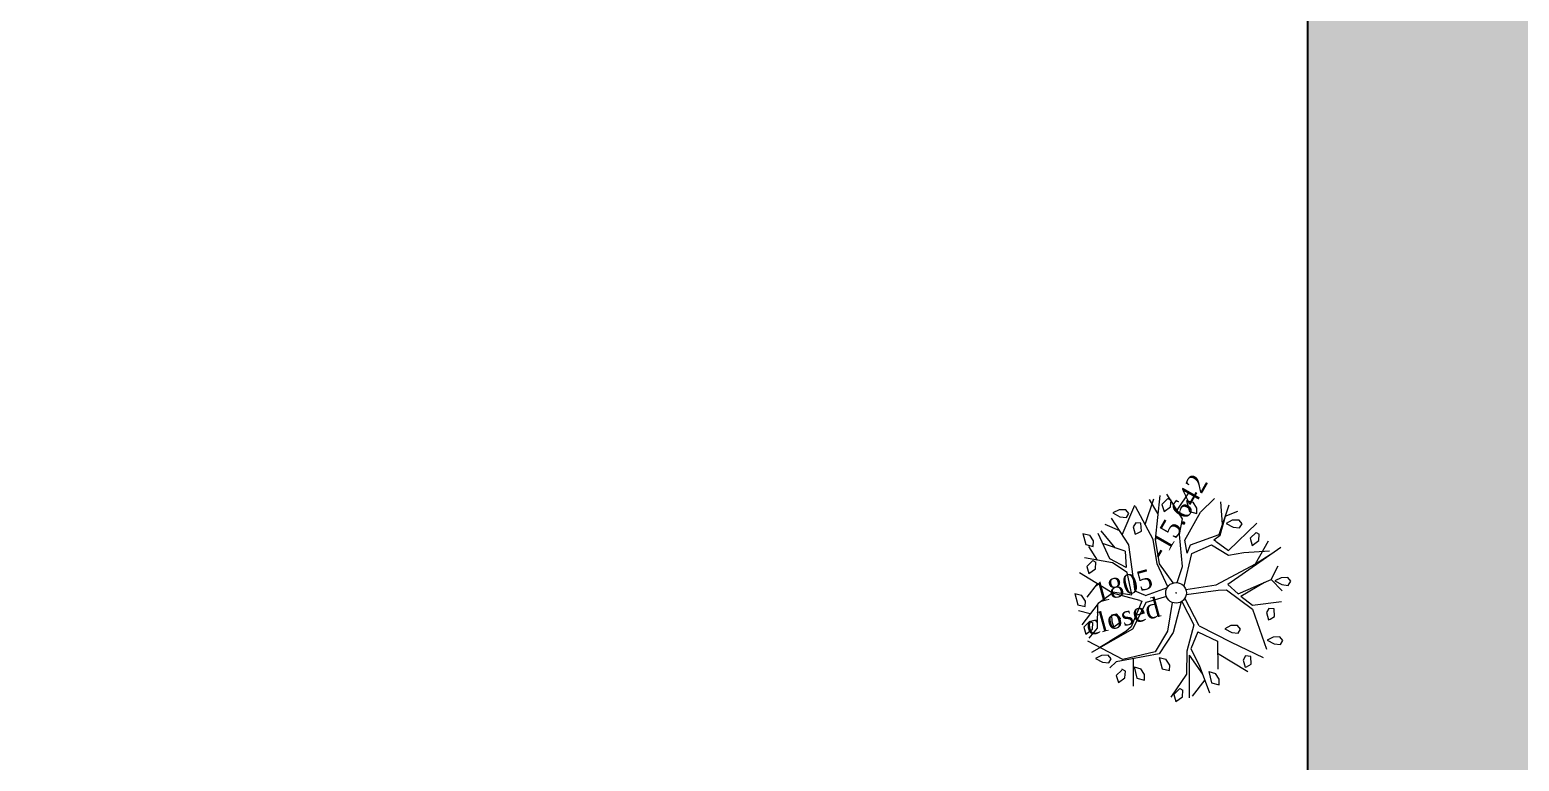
# Model space of a CAD drawing. Header units: millimetres. Extents: x -176651 to 388869, y -469666 to 486614.
# Drawn here: x 191257 to 210177, y 174818 to 184107 of the extents above; entities that cross this region are included whole.
import ezdxf
from ezdxf.enums import TextEntityAlignment as Align

# ---------------------------------------------------------------- set-up
doc = ezdxf.new("R2010")
doc.units = ezdxf.units.MM
doc.header["$PDMODE"] = 35
doc.header["$PDSIZE"] = 0.1
doc.layers.add('A- FURNITURE', color=252, linetype='Continuous', lineweight=0)
for name, color, linetype in [('ad-Plot Boundary', 8, 'Continuous'), ('ad-Road', 8, 'Continuous'), ('ad-Road Hatch', 8, 'Continuous'), ('Points', 7, 'Continuous'), ('Points-ELV', 6, 'Continuous'), ('Points-NUM', 4, 'Continuous'), ('Points-TXT', 3, 'Continuous')]:
    doc.layers.add(name, color=color, linetype=linetype)
doc.styles.add('ROMANS', font='times.ttf')

# ---------------------------------------------------------------- blocks, each defined once
blk = doc.blocks.new('A$C4fb60e89')
at = {"layer": 'ad-Road Hatch', "ltscale": 5, "transparency": 33554687}
h = blk.add_hatch(dxfattribs=at)
h.set_pattern_fill('AR-HBONE', color=256, scale=15)
h.set_pattern_definition([(45, (-193247.7, -428758.8), (0, 2155.2615), [4572, -1524]), (135, (-192170.1, -427681.1), (2e-13, 2155.2615), [4572, -1524])])
h.paths.add_polyline_path([(175594, -250241), (169178, -249341), (167473, -249057), (167473, -138694), (101313, -138694), (101313, -199954), (101308, -237995), (101040, -268291), (101008, -280968), (101066, -293684), (101243, -311127), (100910, -319344), (100949, -333937), (100669, -366960), (100727, -390983), (100669, -404586), (100538, -420418), (100467, -428759), (92426, -427265), (92163, -427209), (92163, -321454), (24803, -321454), (24803, -412961), (15653, -411029), (15654, -321452), (-19535, -321452), (-34427, -319477), (-65207, -315395), (-171770, -301268), (-185854, -298333), (-193248, -296832), (-193244, -292908), (-191914, -285219), (-191839, -284679), (-183397, -286393), (-169723, -289243), (-53141, -304698), (-18730, -309262), (15653, -309262), (15653, 703), (24803, 1115), (24803, -129544), (92163, -129544), (92163, 15133), (101313, 17713), (101313, -129544), (167473, -129544), (167473, 35552), (175738, 37855), (175849, 28595), (175836, 25947), (175777, 14040), (175855, 2316), (175660, -18036), (175731, -34039), (175718, -46839), (175673, -63402), (175816, -82072), (175542, -106356), (175490, -124641), (175575, -145019), (175731, -168892), (175797, -181269), (175797, -192667), (175744, -208200), (175829, -223277), (175888, -234871)])
h.paths.add_polyline_path([(24803, -309264), (92163, -309264), (92163, -138694), (24803, -138694)], flags=16)
at = {"layer": 'ad-Road', "ltscale": 5}
blk.add_lwpolyline([(-183397, -286393), (-169723, -289243), (-53141, -304698), (-18730, -309262), (15653, -309262), (15653, 703)], dxfattribs=at)
blk = doc.blocks.new('zw$A88E')
at = {"layer": 'ad-Plot Boundary', "ltscale": 5}
blk.add_lwpolyline([(-194444, -314067), (-160084, -314067), (-160084, -266699), (-194411, -266699)], close=True, dxfattribs=at)
blk = doc.blocks.new('POINTS')
at = {"layer": 'Points'}
blk.add_line((0, 0), (0, 0), dxfattribs=at)
blk.add_point((0, 0), dxfattribs=at)
at = {"layer": 'Points-ELV', "style": 'ROMANS'}
blk.add_attdef('ELEV', text='', height=1, rotation=45, dxfattribs=at).set_placement((0, 0), align=Align.BOTTOM_LEFT)
at = {"layer": 'Points-NUM', "style": 'ROMANS'}
blk.add_attdef('PTNUM', text='', height=1, dxfattribs=at).set_placement((0, 0), align=Align.BOTTOM_RIGHT)
at = {"layer": 'Points-TXT', "style": 'ROMANS'}
blk.add_attdef('DESC', text='', height=1, dxfattribs=at).set_placement((0, 0), align=Align.BOTTOM_RIGHT)
blk = doc.blocks.new('ERFWEF')
at = {"color": 219, "linetype": 'Continuous', "true_color": 0x642165}
for p, q in [((260795.741, 1945739.867), (260795.655, 1945739.85)), ((260795.655, 1945739.85), (260795.728, 1945739.781)), ((260795.695, 1945739.551), (260795.948, 1945739.873)), ((260795.823, 1945739.846), (260795.741, 1945739.867)), ((260795.848, 1945739.791), (260795.823, 1945739.846)), ((260796.061, 1945739.39), (260795.955, 1945739.855)), ((260796.013, 1945739.602), (260796.202, 1945739.889)), ((260796.09, 1945739.382), (260796.294, 1945739.908)), ((260796.204, 1945739.695), (260796.149, 1945739.895)), ((260796.378, 1945739.844), (260796.284, 1945739.793)), ((260796.378, 1945739.844), (260796.41, 1945739.814)), ((260796.487, 1945739.548), (260796.379, 1945739.903)), ((260796.45, 1945739.671), (260796.665, 1945739.854)), ((260795.22, 1945739.7), (260795.218, 1945739.554)), ((260795.22, 1945739.7), (260795.296, 1945739.656)), ((260795.324, 1945739.573), (260795.296, 1945739.656)), ((260795.465, 1945739.298), (260795.405, 1945739.649)), ((260795.567, 1945739.414), (260795.45, 1945739.67)), ((260795.678, 1945739.608), (260795.52, 1945739.734)), ((260795.743, 1945739.406), (260795.621, 1945739.793)), ((260795.728, 1945739.781), (260795.805, 1945739.749)), ((260795.805, 1945739.749), (260795.848, 1945739.791)), ((260795.901, 1945739.654), (260795.857, 1945739.612)), ((260795.963, 1945739.631), (260795.901, 1945739.654)), ((260796.284, 1945739.793), (260796.286, 1945739.698)), ((260796.286, 1945739.698), (260796.383, 1945739.735)), ((260796.383, 1945739.735), (260796.41, 1945739.814)), ((260796.597, 1945739.758), (260796.596, 1945739.612)), ((260796.597, 1945739.758), (260796.674, 1945739.714)), ((260796.701, 1945739.631), (260796.674, 1945739.714)), ((260796.731, 1945739.57), (260796.95, 1945739.689)), ((260795.218, 1945739.554), (260795.303, 1945739.505)), ((260795.307, 1945739.324), (260795.246, 1945739.519)), ((260795.303, 1945739.505), (260795.324, 1945739.573)), ((260795.679, 1945739.339), (260795.436, 1945739.503)), ((260795.857, 1945739.612), (260795.859, 1945739.517)), ((260795.859, 1945739.517), (260795.879, 1945739.519)), ((260795.879, 1945739.519), (260795.945, 1945739.534)), ((260795.945, 1945739.534), (260795.963, 1945739.631)), ((260796.398, 1945739.366), (260796.487, 1945739.548)), ((260796.447, 1945739.279), (260796.731, 1945739.57)), ((260796.596, 1945739.612), (260796.68, 1945739.563)), ((260796.68, 1945739.563), (260796.701, 1945739.631)), ((260796.884, 1945739.235), (260797.107, 1945739.562)), ((260796.96, 1945739.347), (260797.014, 1945739.629)), ((260797.019, 1945739.438), (260797.193, 1945739.454)), ((260795.249, 1945739.334), (260795.155, 1945739.283)), ((260795.155, 1945739.283), (260795.157, 1945739.188)), ((260795.482, 1945739.241), (260795.158, 1945739.395)), ((260795.249, 1945739.334), (260795.281, 1945739.303)), ((260795.254, 1945739.225), (260795.281, 1945739.303)), ((260795.638, 1945739.139), (260795.465, 1945739.298)), ((260795.679, 1945739.339), (260795.638, 1945739.139)), ((260795.667, 1945738.818), (260795.743, 1945739.406)), ((260796.028, 1945739.079), (260796.061, 1945739.39)), ((260796.057, 1945739.07), (260796.09, 1945739.382)), ((260796.328, 1945738.961), (260796.398, 1945739.366)), ((260796.432, 1945739.111), (260796.447, 1945739.279)), ((260796.895, 1945739.22), (260797.022, 1945739.435)), ((260797.094, 1945739.363), (260797.008, 1945739.345)), ((260797.008, 1945739.345), (260797.082, 1945739.276)), ((260797.082, 1945739.276), (260797.158, 1945739.245)), ((260797.177, 1945739.341), (260797.094, 1945739.363)), ((260797.158, 1945739.245), (260797.202, 1945739.287)), ((260797.202, 1945739.287), (260797.177, 1945739.341)), ((260795.361, 1945738.89), (260795.044, 1945739.227)), ((260795.157, 1945739.188), (260795.254, 1945739.225)), ((260795.632, 1945739.072), (260795.482, 1945739.241)), ((260795.616, 1945738.789), (260795.632, 1945739.072)), ((260796.08, 1945738.763), (260796.028, 1945739.079)), ((260796.159, 1945738.792), (260796.057, 1945739.07)), ((260796.283, 1945738.715), (260796.487, 1945739.091)), ((260796.432, 1945739.111), (260796.5, 1945739.201)), ((260796.487, 1945739.091), (260796.759, 1945739.133)), ((260796.5, 1945739.201), (260796.884, 1945739.235)), ((260796.759, 1945739.133), (260796.93, 1945738.949)), ((260796.803, 1945739.185), (260796.895, 1945739.22)), ((260796.822, 1945739.159), (260796.803, 1945739.185)), ((260796.824, 1945739.158), (260796.945, 1945739.007)), ((260796.945, 1945739.007), (260797.386, 1945739.246)), ((260797.347, 1945739.134), (260797.253, 1945739.083)), ((260797.253, 1945739.083), (260797.255, 1945738.988)), ((260797.347, 1945739.134), (260797.379, 1945739.103)), ((260797.352, 1945739.025), (260797.379, 1945739.103)), ((260794.921, 1945738.99), (260794.919, 1945738.843)), ((260794.921, 1945738.99), (260794.997, 1945738.945)), ((260795.025, 1945738.862), (260794.997, 1945738.945)), ((260795.226, 1945739.033), (260795.055, 1945738.904)), ((260795.611, 1945738.78), (260795.361, 1945738.89)), ((260796.212, 1945738.783), (260796.328, 1945738.961)), ((260796.93, 1945738.949), (260797.126, 1945738.929)), ((260797.126, 1945738.929), (260797.447, 1945738.863)), ((260797.232, 1945738.752), (260797.469, 1945738.989)), ((260797.255, 1945738.988), (260797.352, 1945739.025)), ((260795.171, 1945738.79), (260794.902, 1945738.583)), ((260795.04, 1945738.69), (260794.909, 1945738.766)), ((260794.919, 1945738.843), (260795.004, 1945738.794)), ((260795.004, 1945738.794), (260795.025, 1945738.862)), ((260795.165, 1945738.788), (260795.08, 1945738.491)), ((260795.381, 1945738.867), (260795.171, 1945738.79)), ((260795.691, 1945738.687), (260795.381, 1945738.867)), ((260795.78, 1945738.729), (260795.667, 1945738.818)), ((260795.78, 1945738.729), (260796.074, 1945738.757)), ((260796.68, 1945738.628), (260797.232, 1945738.752)), ((260797.6, 1945738.867), (260796.824, 1945738.591)), ((260797.232, 1945738.752), (260797.495, 1945738.834)), ((260795.012, 1945738.6), (260794.919, 1945738.549)), ((260794.919, 1945738.549), (260794.92, 1945738.454)), ((260795.012, 1945738.6), (260795.044, 1945738.57)), ((260795.018, 1945738.492), (260795.044, 1945738.57)), ((260795.284, 1945738.521), (260795.302, 1945738.604)), ((260795.285, 1945738.447), (260795.284, 1945738.521)), ((260795.302, 1945738.604), (260795.36, 1945738.602)), ((260795.36, 1945738.602), (260795.392, 1945738.531)), ((260795.392, 1945738.531), (260795.361, 1945738.476)), ((260795.717, 1945738.672), (260795.498, 1945738.394)), ((260795.763, 1945738.646), (260795.509, 1945738.36)), ((260795.691, 1945738.688), (260795.717, 1945738.672)), ((260795.763, 1945738.645), (260795.764, 1945738.644)), ((260796.033, 1945738.646), (260795.764, 1945738.644)), ((260796.084, 1945738.557), (260795.931, 1945738.22)), ((260796.197, 1945738.535), (260795.993, 1945738.184)), ((260796.203, 1945738.537), (260796.272, 1945738.209)), ((260796.336, 1945738.18), (260796.252, 1945738.566)), ((260796.282, 1945738.608), (260796.687, 1945738.554)), ((260796.294, 1945738.669), (260796.68, 1945738.628)), ((260796.687, 1945738.554), (260796.789, 1945738.53)), ((260796.789, 1945738.53), (260797.047, 1945738.204)), ((260796.824, 1945738.591), (260796.92, 1945738.442)), ((260796.92, 1945738.442), (260797.371, 1945738.507)), ((260797.371, 1945738.507), (260797.505, 1945738.652)), ((260797.371, 1945738.507), (260797.469, 1945738.334)), ((260794.92, 1945738.454), (260795.018, 1945738.492)), ((260795.286, 1945738.021), (260794.921, 1945738.361)), ((260795.509, 1945738.36), (260794.929, 1945738.21)), ((260795.08, 1945738.491), (260794.942, 1945738.396)), ((260795.418, 1945738.354), (260795.185, 1945738.286)), ((260795.361, 1945738.476), (260795.285, 1945738.447)), ((260795.498, 1945738.394), (260795.418, 1945738.354)), ((260796.947, 1945738.403), (260797.284, 1945738.495)), ((260796.947, 1945738.403), (260797.06, 1945738.255)), ((260797.5, 1945738.497), (260797.414, 1945738.48)), ((260797.414, 1945738.48), (260797.488, 1945738.411)), ((260797.488, 1945738.411), (260797.564, 1945738.379)), ((260797.582, 1945738.476), (260797.5, 1945738.497)), ((260797.564, 1945738.379), (260797.607, 1945738.421)), ((260797.607, 1945738.421), (260797.582, 1945738.476)), ((260795.042, 1945738.142), (260794.956, 1945738.125)), ((260794.956, 1945738.125), (260795.03, 1945738.056)), ((260795.124, 1945738.121), (260795.042, 1945738.142)), ((260795.19, 1945738.286), (260795.048, 1945738.245)), ((260795.149, 1945738.067), (260795.124, 1945738.121)), ((260795.931, 1945738.22), (260795.709, 1945738.009)), ((260795.993, 1945738.184), (260795.754, 1945737.971)), ((260796.272, 1945738.209), (260796.099, 1945737.911)), ((260796.336, 1945738.18), (260796.672, 1945737.872)), ((260797.047, 1945738.204), (260797.083, 1945737.668)), ((260797.06, 1945738.255), (260797.428, 1945738.205)), ((260797.248, 1945738.161), (260797.205, 1945738.119)), ((260797.311, 1945738.138), (260797.248, 1945738.161)), ((260797.292, 1945738.042), (260797.311, 1945738.138)), ((260795.03, 1945738.056), (260795.106, 1945738.025)), ((260795.199, 1945738.013), (260795.103, 1945737.963)), ((260795.106, 1945738.025), (260795.149, 1945738.067)), ((260795.754, 1945737.971), (260795.199, 1945738.013)), ((260795.709, 1945738.009), (260795.286, 1945738.021)), ((260795.418, 1945737.991), (260795.324, 1945737.659)), ((260796.298, 1945738.112), (260796.157, 1945737.925)), ((260796.298, 1945738.112), (260796.508, 1945737.932)), ((260796.726, 1945738.076), (260796.64, 1945738.059)), ((260796.64, 1945738.059), (260796.713, 1945737.989)), ((260796.713, 1945737.989), (260796.79, 1945737.958)), ((260796.808, 1945738.055), (260796.726, 1945738.076)), ((260796.79, 1945737.958), (260796.833, 1945738)), ((260796.833, 1945738), (260796.808, 1945738.055)), ((260797.205, 1945738.119), (260797.207, 1945738.024)), ((260797.207, 1945738.024), (260797.227, 1945738.026)), ((260797.227, 1945738.026), (260797.292, 1945738.042)), ((260795.239, 1945737.894), (260795.155, 1945737.849)), ((260795.155, 1945737.849), (260795.157, 1945737.754)), ((260795.157, 1945737.754), (260795.254, 1945737.791)), ((260795.281, 1945737.87), (260795.244, 1945737.904)), ((260795.254, 1945737.791), (260795.281, 1945737.87)), ((260795.401, 1945737.894), (260795.399, 1945737.747)), ((260795.399, 1945737.747), (260795.484, 1945737.698)), ((260795.401, 1945737.894), (260795.477, 1945737.849)), ((260795.505, 1945737.766), (260795.477, 1945737.849)), ((260795.484, 1945737.698), (260795.505, 1945737.766)), ((260795.741, 1945737.924), (260795.739, 1945737.778)), ((260795.739, 1945737.778), (260795.824, 1945737.729)), ((260795.741, 1945737.924), (260795.817, 1945737.88)), ((260795.844, 1945737.797), (260795.817, 1945737.88)), ((260795.824, 1945737.729), (260795.844, 1945737.797)), ((260796.116, 1945737.855), (260795.975, 1945737.328)), ((260796.099, 1945737.911), (260796.019, 1945737.63)), ((260796.116, 1945737.855), (260796.217, 1945737.574)), ((260796.157, 1945737.925), (260796.206, 1945737.697)), ((260796.508, 1945737.932), (260796.422, 1945737.584)), ((260796.471, 1945737.782), (260796.779, 1945737.458)), ((260796.672, 1945737.872), (260797.014, 1945737.579)), ((260797.207, 1945737.796), (260797.121, 1945737.779)), ((260797.121, 1945737.779), (260797.194, 1945737.71)), ((260797.289, 1945737.775), (260797.207, 1945737.796)), ((260797.314, 1945737.721), (260797.289, 1945737.775)), ((260796.019, 1945737.63), (260795.752, 1945737.399)), ((260796.206, 1945737.697), (260796.239, 1945737.326)), ((260796.301, 1945737.586), (260796.299, 1945737.439)), ((260796.301, 1945737.586), (260796.377, 1945737.541)), ((260796.803, 1945737.656), (260796.76, 1945737.614)), ((260796.76, 1945737.614), (260796.762, 1945737.519)), ((260796.866, 1945737.633), (260796.803, 1945737.656)), ((260796.847, 1945737.536), (260796.866, 1945737.633)), ((260797.194, 1945737.71), (260797.271, 1945737.679)), ((260797.271, 1945737.679), (260797.314, 1945737.721)), ((260795.891, 1945737.474), (260795.797, 1945737.422)), ((260795.797, 1945737.422), (260795.799, 1945737.328)), ((260795.799, 1945737.328), (260795.896, 1945737.365)), ((260795.891, 1945737.474), (260795.923, 1945737.443)), ((260795.896, 1945737.365), (260795.923, 1945737.443)), ((260796.224, 1945737.499), (260796.015, 1945737.339)), ((260796.299, 1945737.439), (260796.384, 1945737.39)), ((260796.405, 1945737.458), (260796.377, 1945737.541)), ((260796.384, 1945737.39), (260796.405, 1945737.458)), ((260796.762, 1945737.519), (260796.782, 1945737.521)), ((260796.782, 1945737.521), (260796.847, 1945737.536))]:
    blk.add_line(p, q, dxfattribs=at)
blk.add_circle((260796.163, 1945738.661), 0.131, dxfattribs=at)
blk = doc.blocks.new('zw$1761')
at = {"color": 6, "xscale": 39.3712485404797, "yscale": 39.3712485404797, "zscale": 39.3712485404797, "rotation": 15.20137085992779}
blk.add_blockref('ERFWEF', (10179762.16, -76615896.61, -1291.06), dxfattribs=at)
at = {"layer": 'Points', "linetype": 'Continuous'}
ref = blk.add_blockref('POINTS', (1287.15, 2192.83, -615.85), dxfattribs=dict(at, xscale=39.3712485404797, yscale=39.3712485404797, zscale=39.3712485404797, rotation=15.20137085992779))
ref.add_attrib('PTNUM', '1805', dxfattribs={"layer": 'Points-NUM', "height": 9.843, "rotation": 15.20137, "style": 'ROMANS'}).set_placement((1277.01, 2192.62, -615.85), align=Align.BOTTOM_RIGHT)
ref.add_attrib('DESC', 'closed', dxfattribs={"layer": 'Points-TXT', "height": 9.843, "rotation": 15.20137, "style": 'ROMANS'}).set_placement((1280.88, 2178.38, -615.85), align=Align.BOTTOM_RIGHT)
ref.add_attrib('ELEV', '-15.642', dxfattribs={"layer": 'Points-ELV', "height": 9.843, "rotation": 60.20137, "style": 'ROMANS'}).set_placement((1283.28, 2207.08, -615.85), align=Align.BOTTOM_LEFT)

msp = doc.modelspace()

# ---------------------------------------------------------------- block references
at = {"layer": 'ad-Road', "ltscale": 5}
msp.add_blockref('A$C4fb60e89', (191839, 428759), dxfattribs=at)

# ---------------------------------------------------------------- next in the draw order: block references
at = {"layer": 'A- FURNITURE', "color": 6, "xscale": 25.39807961885639, "yscale": 25.39807961885639, "zscale": 25.39807961885639}
msp.add_blockref('zw$1761', (173127, 121263), dxfattribs=at)
at = {"layer": 'ad-Plot Boundary', "ltscale": 5}
msp.add_blockref('zw$A88E', (367577, 466614), dxfattribs=at)

doc.saveas('drawing.dxf')
